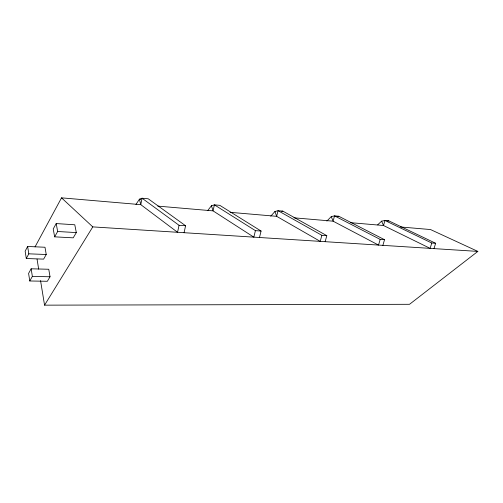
<?xml version="1.0" encoding="UTF-8"?>
<svg xmlns="http://www.w3.org/2000/svg" width="503" height="503" viewBox="0 0 503 503"><rect width="100%" height="100%" fill="white"/><g stroke="black" fill="none" stroke-linecap="round" stroke-linejoin="round"><path stroke-width="0.75" d="M135.948 204.444L139.413 199.213L142.06 198.22L179.049 225.294L177.553 232.285L140.783 204.652L61.529 197.842L35.04 246.885M184.073 232.7L185.582 225.753L148.209 198.786L142.06 198.22L140.783 204.652L139.413 199.213L140.941 199.351M207.601 210.688L211.467 205.74L214.397 204.853L255.417 230.644L253.839 237.146L213.039 210.864L157.81 206.117M259.485 237.504L261.07 231.04L219.792 205.343L214.397 204.853L213.039 210.864L211.467 205.74M270.765 216.189L274.94 211.493L278.065 210.688L321.851 235.303L320.229 241.371L276.656 216.328L230.072 212.323M325.164 241.685L326.793 235.649L282.831 211.128L278.065 210.688L276.656 216.328L274.94 211.493M382.877 245.357L384.531 239.698L380.167 239.397L378.52 245.08L333.099 221.175L293.947 217.812M433.995 248.614L435.648 243.282L431.775 243.012L430.122 248.363L383.506 225.507L350.641 222.684M27.64 246.47L25.15 251.192L26.288 258.517L43.623 259.12L46.238 254.505L44.993 247.25L27.64 246.47L28.797 253.826L26.288 258.517M31.155 268.791L28.596 273.412L29.771 280.982L47.351 281.284L50.036 276.769L48.753 269.262L31.155 268.791L32.355 276.399L29.771 280.982M56.204 223.571L53.23 228.947L54.645 236.844L73.205 237.837L76.324 232.587L74.784 224.772L56.204 223.571L57.656 231.506L54.645 236.844M44.553 305.158L92.785 226.891L477.85 251.406L409.53 304.302L44.553 305.158L40.548 280.617M326.856 221.075L331.27 216.598L334.533 215.869L338.777 216.259L384.531 239.698M377.64 224.854L381.607 221.157L384.958 220.49L388.762 220.842L435.648 243.282M281.573 211.449L282.831 211.128M337.469 216.548L338.777 216.259M387.417 221.106L388.762 220.842M32.355 276.399L50.036 276.769M28.797 253.826L46.238 254.505M57.656 231.506L76.324 232.587M179.049 225.294L185.582 225.753M255.417 230.644L261.07 231.04M321.851 235.303L326.793 235.649M400.426 226.96L430.518 229.55L477.85 251.406M431.775 243.012L384.958 220.49L383.506 225.507L381.607 221.157M380.167 239.397L334.533 215.869L333.099 221.175L331.27 216.598M61.529 197.842L92.785 226.891M37.046 259.152L38.674 269.118"/></g></svg>
